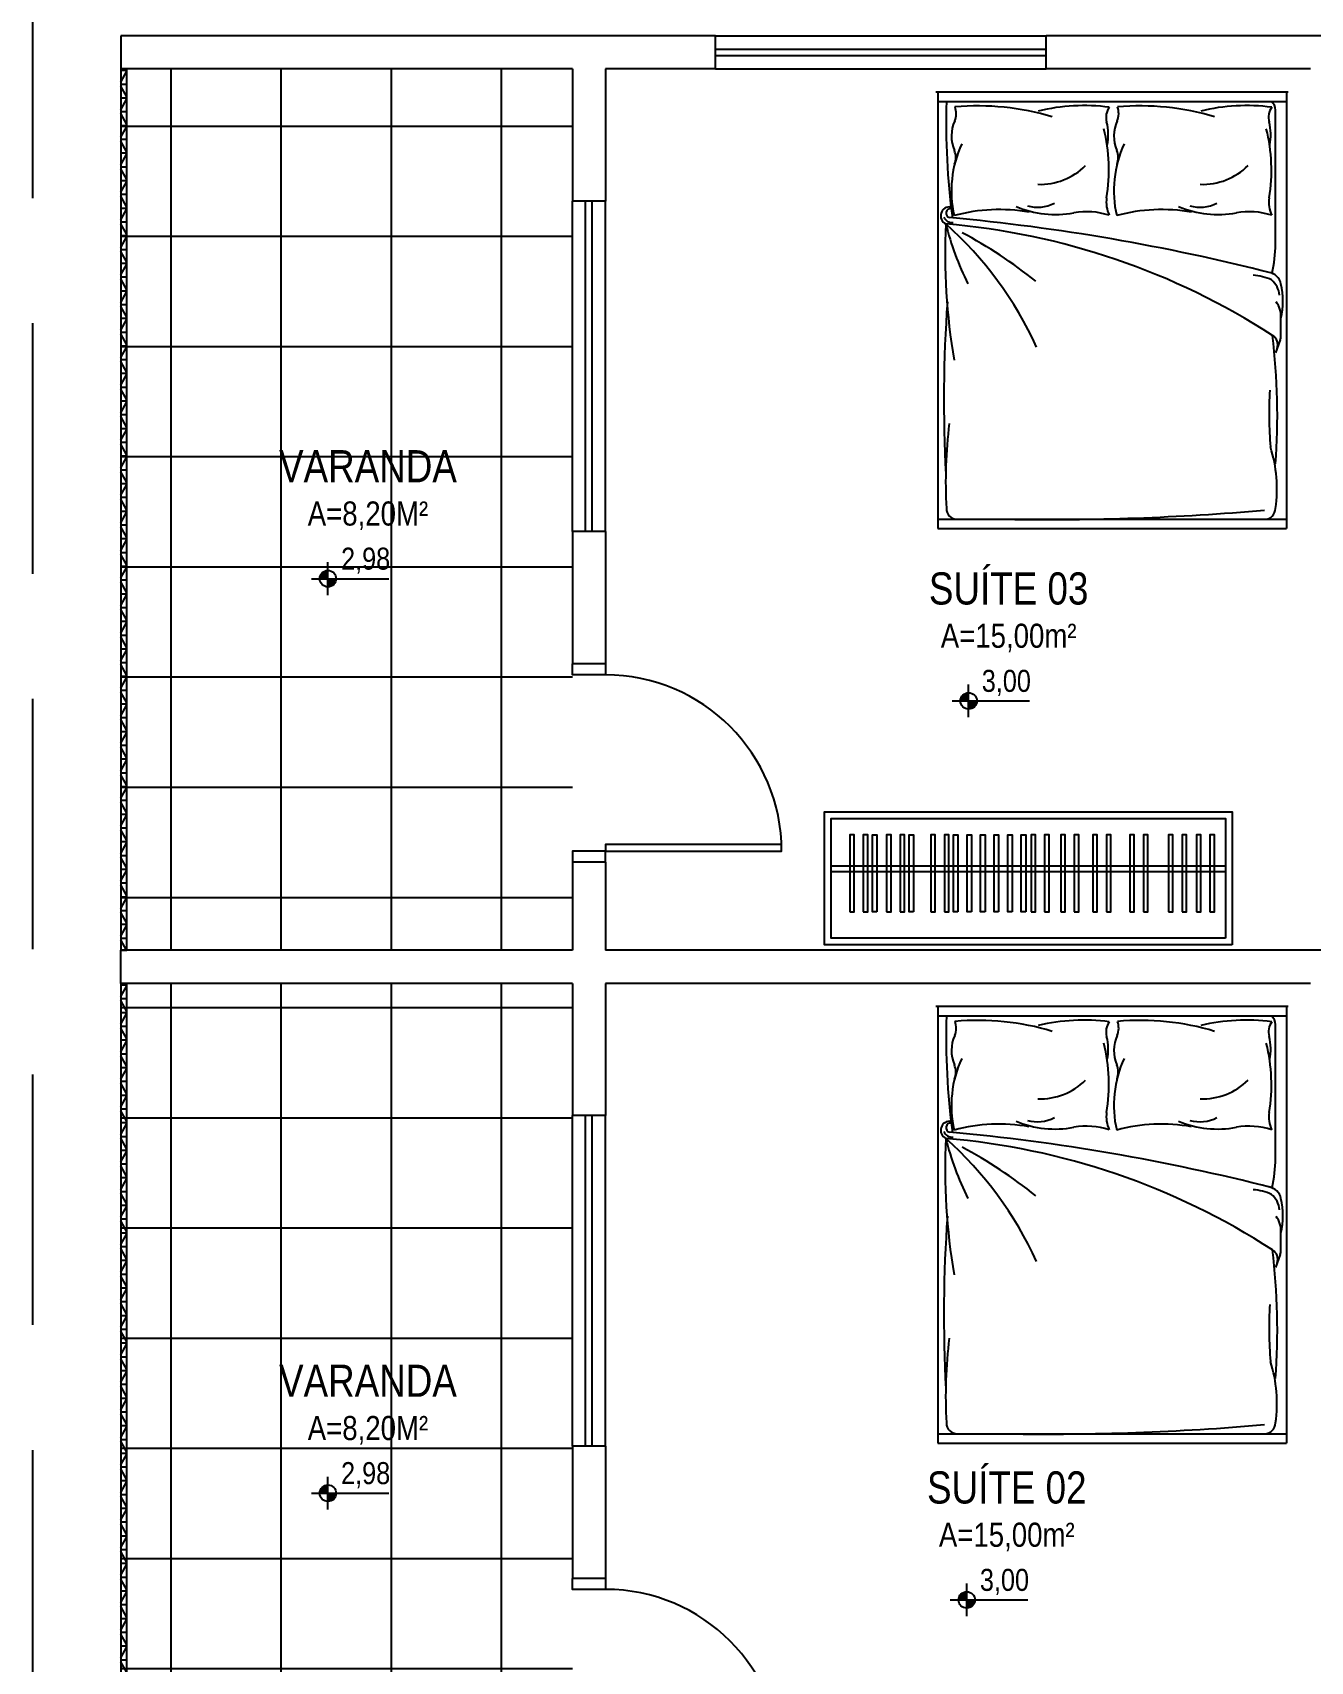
# Model space of a CAD drawing. Header units: millimetres. Extents: x 4156 to 4603, y 996 to 1078.
# Drawn here: x 4260.07 to 4266.45, y 1062.01 to 1070.14 of the extents above; entities that cross this region are included whole.
import ezdxf
from ezdxf.enums import TextEntityAlignment as Align

# ---------------------------------------------------------------- set-up
doc = ezdxf.new("R2010")
doc.units = ezdxf.units.MM
doc.header["$LTSCALE"] = 20
doc.linetypes.add('HIDDEN', pattern=[0.375, 0.25, -0.125])
doc.linetypes.add('HIDDEN2', pattern=[0.1875, 0.125, -0.0625])
for name, color, linetype in [('-HIDRO', 8, 'Continuous'), ('ARREDI_attrezzature', 175, 'Continuous'), ('COTA', 7, 'Continuous'), ('E-txt-g', 3, 'Continuous')]:
    doc.layers.add(name, color=color, linetype=linetype)
doc.layers.add('E-Txt-W', color=7, linetype='Continuous', lineweight=20)
doc.styles.add('F2', font='ARIALN.TTF')
doc.styles.add('REG60', font='romans.shx', dxfattribs={"width": 0.8, "height": 0.15})
doc.styles.add('REG80', font='romans.shx', dxfattribs={"width": 0.8, "height": 0.2})

# ---------------------------------------------------------------- blocks, each defined once
blk = doc.blocks.new('TXT-AMB75')
at = {"layer": 'E-txt-g', "style": 'REG80', "width": 0.8, "flags": 8}
blk.add_attdef('TXT', text='', height=0.2, dxfattribs=at).set_placement((0.005, 0.296), align=Align.CENTER)
at = {"layer": 'E-Txt-W', "style": 'REG60', "width": 0.8, "flags": 8}
blk.add_attdef('TXT', text='', height=0.15, dxfattribs=at).set_placement((0.005, 0.027), align=Align.CENTER)
blk = doc.blocks.new('NV')
at = {"color": 4, "linetype": 'ByBlock', "ltscale": 0.5}
for p, q in [((-1.414, -0.142), (-1.414, 0.107)), ((-1.539, -0.018), (-0.953, -0.018))]:
    blk.add_line(p, q, dxfattribs=at)
at = {"color": 4, "ltscale": 2.5}
blk.add_circle((-1.414, -0.018), 0.0622, dxfattribs=at)
at = {"color": 4}
for points in [[(-1.414, -0.018), (-1.458, 0.026), (-1.476, -0.018), (-1.472, 0.006)], [(-1.414, -0.018), (-1.414, 0.045), (-1.458, 0.026), (-1.438, 0.04)], [(-1.414, -0.018), (-1.352, -0.018), (-1.37, -0.062), (-1.357, -0.041)], [(-1.414, -0.018), (-1.37, -0.062), (-1.414, -0.08), (-1.39, -0.075)]]:
    blk.add_solid(points, dxfattribs=at)
at = {"layer": 'E-Txt-W', "color": 4, "ltscale": 2.5, "style": 'F2'}
blk.add_attdef('COTAPISO', (-1.306, 0.073), '', height=0.15, dxfattribs=at)
blk = doc.blocks.new('cama')
at = {"layer": 'ARREDI_attrezzature', "color": 8}
for p, q in [((0.8658, 1.0458), (-0.7169, 1.0458)), ((-0.7169, 1.0458), (-0.7169, -0.9357)), ((0.8658, 1.0458), (0.8658, -0.9357)), ((-0.7169, 1.0033), (0.8658, 1.0033)), ((0.8164, 0.3554), (0.8164, 0.9638)), ((0.8411, -0.0623), (0.8411, 0.0347)), ((0.8381, -0.0794), (0.8164, -0.1381)), ((-0.7169, -0.8932), (0.8658, -0.8932)), ((-0.7169, -0.9357), (0.8658, -0.9357))]:
    blk.add_line(p, q, dxfattribs=at)
for centre, radius, start, end in [((2.6377, 0.909), 3.3165, 178.37032, 187.53223), ((-0.7139, 0.9478), 0.0814, 335.78773, 21.71238), ((-0.533, -0.1796), 1.1623, 73.20165, 95.19902), ((-0.0531, 0.1009), 0.8832, 82.50994, 103.57317), ((0.1262, 0.9306), 0.0789, 144.37876, 195.19877), ((0.0234, 0.9478), 0.0814, 335.78773, 21.71238), ((0.2043, -0.1796), 1.1623, 73.20165, 95.19902), ((0.6843, 0.1009), 0.8832, 82.50994, 103.57317), ((0.8636, 0.9306), 0.0789, 144.37876, 195.19877), ((0.767, 0.9638), 0.0494, 360, 53.1301), ((-0.4874, 0.846), 0.167, 155.78773, 202.88083), ((-0.1606, 0.8526), 0.2183, 347.31196, 15.19877), ((0.25, 0.846), 0.167, 155.78773, 202.88083), ((0.5767, 0.8526), 0.2183, 347.31196, 15.19877), ((-0.6976, 0.6922), 0.7583, 350.37112, 14.25995), ((0.0398, 0.6922), 0.7583, 350.37112, 14.25995), ((-0.1504, 0.598), 0.5042, 155.11795, 192.98619), ((-0.7194, 0.748), 0.0848, 339.01609, 22.88083), ((0.5869, 0.598), 0.5042, 155.11795, 192.98619), ((0.0179, 0.748), 0.0848, 339.01609, 22.88083), ((-0.2514, 0.9178), 0.291, 267.82948, 315.00983), ((0.486, 0.9178), 0.291, 267.82948, 315.00983), ((-0.6623, 0.4839), 0.0409, 81.6091, 243.93818), ((-0.1846, 0.9358), 0.446, 246.68784, 281.12174), ((-0.2643, 0.6896), 0.1667, 254.14067, 297.6985), ((0.1752, 0.5442), 0.1269, 170.37112, 206.96494), ((0.5528, 0.9358), 0.446, 246.68784, 281.12174), ((0.473, 0.6896), 0.1667, 254.14067, 297.6985), ((0.9125, 0.5442), 0.1269, 170.37112, 206.96494), ((-0.6505, 0.4938), 0.0409, 202.60519, 274.49888), ((2.2792, 0.3177), 2.9624, 177.49407, 189.50941), ((-1.7845, -0.7988), 1.6648, 24.38327, 48.45325), ((-0.9479, -2.7638), 3.2221, 57.09539, 85.23633), ((0.6516, 0.784), 1.3739, 194.18939, 206.30958), ((-0.6586, 0.4964), 0.0206, 81.29147, 258.1256), ((-1.5235, -8.8752), 9.3909, 75.67156, 84.74188), ((-0.4381, -0.2522), 0.7645, 79.7638, 105.44974), ((-0.0423, 0.1583), 0.3445, 72.35976, 99.39259), ((0.2993, -0.2522), 0.7645, 79.7638, 105.44974), ((0.695, 0.1583), 0.3445, 72.35976, 99.39259), ((-1.5808, -1.4319), 2.0816, 51.03759, 62.08563), ((0.1886, 0.3639), 0.6279, 347.08904, 359.23129), ((0.7739, 0.1597), 0.0692, 12.88269, 78.38686), ((0.7005, -0.0173), 0.232, 65.03386, 86.464), ((0.7349, 0.1156), 0.1001, 4.6849, 50.59841), ((0.499, 0.0969), 0.3512, 346.92865, 12.88269), ((5.7695, -0.3535), 6.4581, 176.0268, 182.97615), ((0.7348, 0.0283), 0.1065, 356.60169, 37.7302), ((-2.1135, -0.4201), 2.9383, 355.67002, 7.06799), ((0.7774, -0.1012), 0.0494, 339.7541, 59.48722), ((0.7917, -0.0623), 0.0494, 339.7541, 360), ((0.7917, -0.0623), 0.0494, 339.7541, 360), ((2.6561, -0.4101), 1.869, 176.84129, 184.7569), ((1.4933, -0.7256), 2.174, 172.94813, 183.11738), ((0.2054, -0.7537), 0.6176, 351.61548, 17.78703), ((-0.628, -0.8438), 0.0494, 180, 270), ((-0.2247, 10.5395), 11.4341, 269.10868, 274.97619), ((0.767, -0.8438), 0.0494, 270, 360)]:
    blk.add_arc(centre, radius, start, end, dxfattribs=at)
at = {"layer": 'COTA', "color": 8, "linetype": 'Continuous'}
blk.add_line((0.8744, 1.0458), (-0.7256, 1.0458), dxfattribs=at)

msp = doc.modelspace()

# ---------------------------------------------------------------- hatches: boundary and pattern name
at = {"layer": '-HIDRO'}
h = msp.add_hatch(dxfattribs=at)
h.set_pattern_fill('ANSI37,_O', color=256, scale=4.4, angle=45)
h.set_pattern_definition([(90, (1903.4588, 654.41903), (-0.55, 3e-16), []), (180, (1903.4588, 654.41903), (-3e-16, -0.55), [])])
h.paths.add_polyline_path([(4262.7622, 1060.8249), (4260.5072, 1060.8249), (4260.5072, 1056.4249), (4262.7622, 1056.4249)])
h.paths.add_polyline_path([(4261.5829, 1058.2801, -1), (4261.5007, 1058.2801, -1)], flags=16)
h.paths.add_polyline_path([(4262.7622, 1065.3899), (4260.5072, 1065.3899), (4260.5072, 1060.9899), (4262.7622, 1060.9899)])
h.paths.add_polyline_path([(4262.7622, 1069.9549), (4260.5072, 1069.9549), (4260.5072, 1065.5549), (4262.7622, 1065.5549)])
h = msp.add_hatch(dxfattribs=at)
h.set_pattern_fill('NET3', color=256, scale=0.55, style=0)
h.set_pattern_definition([(0, (1767.23598, 709.49133), (0, 0.06875), []), (60, (1767.23598, 709.49133), (-0.0595392465, 0.034375), []), (120, (1767.23598, 709.49133), (-0.0595392465, -0.034375), [])])
h.paths.add_polyline_path([(4260.5072, 1065.5549), (4260.5385, 1065.5549), (4260.5385, 1069.9549), (4260.5072, 1069.9549)])
h = msp.add_hatch(dxfattribs=at)
h.set_pattern_fill('NET3', color=256, scale=0.55, style=0)
h.set_pattern_definition([(0, (1767.23598, 704.92633), (0, 0.06875), []), (60, (1767.23598, 704.92633), (-0.0595392465, 0.034375), []), (120, (1767.23598, 704.92633), (-0.0595392465, -0.034375), [])])
h.paths.add_polyline_path([(4260.5072, 1060.9899), (4260.5385, 1060.9899), (4260.5385, 1065.3899), (4260.5072, 1065.3899)])

# ---------------------------------------------------------------- linework, layer by layer
at = {"layer": '-HIDRO', "linetype": 'HIDDEN', "ltscale": 0.25}
msp.add_line((4260.0672, 1070.5599), (4260.0672, 1055.8199), dxfattribs=at)
at = {"layer": '-HIDRO', "linetype": 'Continuous'}
for p, q in [((4263.4772, 1070.1199), (4260.5072, 1070.1199)), ((4260.5072, 1070.1199), (4260.5072, 1069.9549)), ((4268.4272, 1070.1199), (4265.1272, 1070.1199)), ((4262.7622, 1069.9549), (4260.5072, 1069.9549)), ((4262.7622, 1069.9549), (4262.7622, 1069.2949)), ((4263.4772, 1069.9549), (4262.9272, 1069.9549)), ((4262.9272, 1069.9549), (4262.9272, 1069.2949)), ((4266.4472, 1069.9549), (4265.1272, 1069.9549)), ((4262.9272, 1069.2949), (4262.7622, 1069.2949)), ((4262.7622, 1067.6449), (4262.7622, 1066.9849)), ((4262.9272, 1067.6449), (4262.7622, 1067.6449)), ((4262.9272, 1067.6449), (4262.9272, 1066.9849)), ((4262.9272, 1066.9849), (4262.7622, 1066.9849)), ((4262.7622, 1065.9949), (4262.7622, 1065.5549)), ((4262.9272, 1065.9949), (4262.7622, 1065.9949)), ((4262.9272, 1065.9949), (4262.9272, 1065.5549)), ((4262.7622, 1065.5549), (4260.5072, 1065.5549)), ((4260.5072, 1065.3899), (4260.5072, 1065.5549)), ((4268.2622, 1065.5549), (4262.9272, 1065.5549)), ((4262.7622, 1065.3899), (4260.5072, 1065.3899)), ((4262.7622, 1065.3899), (4262.7622, 1064.7299)), ((4266.4472, 1065.3899), (4262.9272, 1065.3899)), ((4262.9272, 1065.3899), (4262.9272, 1064.7299)), ((4262.7622, 1063.0799), (4262.7622, 1062.4199)), ((4262.9272, 1063.0799), (4262.7622, 1063.0799)), ((4262.9272, 1063.0799), (4262.9272, 1062.4199)), ((4262.9272, 1062.4199), (4262.7622, 1062.4199))]:
    msp.add_line(p, q, dxfattribs=at)
at = {"layer": '-HIDRO'}
for p, q in [((4263.4772, 1069.9549), (4263.4772, 1070.1199)), ((4263.4772, 1070.1199), (4265.1272, 1070.1199)), ((4265.1272, 1069.9549), (4265.1272, 1070.1199)), ((4263.4772, 1069.9549), (4265.1272, 1069.9549)), ((4262.7622, 1067.6449), (4262.7622, 1069.2949)), ((4262.9272, 1067.6449), (4262.9272, 1069.2949)), ((4262.9272, 1064.7299), (4262.7622, 1064.7299)), ((4262.7622, 1063.0799), (4262.7622, 1064.7299)), ((4262.9272, 1063.0799), (4262.9272, 1064.7299))]:
    msp.add_line(p, q, dxfattribs=at)
at = {"layer": '-HIDRO', "linetype": 'HIDDEN'}
for p, q in [((4263.4772, 1070.0539), (4265.1272, 1070.0539)), ((4263.4772, 1070.0209), (4265.1272, 1070.0209)), ((4262.8282, 1067.6449), (4262.8282, 1069.2949)), ((4262.8612, 1067.6449), (4262.8612, 1069.2949)), ((4262.8282, 1063.0799), (4262.8282, 1064.7299)), ((4262.8612, 1063.0799), (4262.8612, 1064.7299))]:
    msp.add_line(p, q, dxfattribs=at)
at = {"layer": '-HIDRO', "ltscale": 0.5}
for p, q in [((4266.024, 1065.9742), (4264.0547, 1065.9742)), ((4266.024, 1065.9467), (4264.0547, 1065.9467))]:
    msp.add_line(p, q, dxfattribs=at)
at = {"layer": '-HIDRO'}
for points in [[(4260.5072, 1065.5549), (4260.5385, 1065.5549), (4260.5385, 1069.9549), (4260.5072, 1069.9549)], [(4266.057, 1065.5819), (4264.0217, 1065.5819), (4264.0217, 1066.2463), (4266.057, 1066.2463)], [(4266.024, 1065.6149), (4264.0547, 1065.6149), (4264.0547, 1066.2133), (4266.024, 1066.2133)], [(4262.9272, 1066.0499), (4263.8072, 1066.0499), (4263.8072, 1066.0829), (4262.9272, 1066.0829)], [(4260.5072, 1060.9899), (4260.5385, 1060.9899), (4260.5385, 1065.3899), (4260.5072, 1065.3899)]]:
    msp.add_lwpolyline(points, close=True, dxfattribs=at)
for points in [[(4262.9272, 1066.9849), (4262.9272, 1066.9299), (4262.7622, 1066.9299), (4262.7622, 1066.9849)], [(4262.9272, 1065.9949), (4262.9272, 1066.0499), (4262.7622, 1066.0499), (4262.7622, 1065.9949)], [(4262.9272, 1062.4199), (4262.9272, 1062.3649), (4262.7622, 1062.3649), (4262.7622, 1062.4199)]]:
    msp.add_lwpolyline(points, dxfattribs=at)
at = {"layer": '-HIDRO', "ltscale": 0.5}
for points in [[(4264.1472, 1065.7462), (4264.1692, 1065.7462), (4264.1692, 1066.1312), (4264.1472, 1066.1312)], [(4264.215, 1065.7462), (4264.237, 1065.7462), (4264.237, 1066.1312), (4264.215, 1066.1312)], [(4264.2821, 1065.7462), (4264.2601, 1065.7462), (4264.2601, 1066.1312), (4264.2821, 1066.1312)], [(4264.3314, 1065.7462), (4264.3534, 1065.7462), (4264.3534, 1066.1312), (4264.3314, 1066.1312)], [(4264.3991, 1065.7462), (4264.4211, 1065.7462), (4264.4211, 1066.1312), (4264.3991, 1066.1312)], [(4264.4662, 1065.7462), (4264.4442, 1065.7462), (4264.4442, 1066.1312), (4264.4662, 1066.1312)], [(4264.5524, 1065.7462), (4264.5744, 1065.7462), (4264.5744, 1066.1312), (4264.5524, 1066.1312)], [(4264.6201, 1065.7462), (4264.6421, 1065.7462), (4264.6421, 1066.1312), (4264.6201, 1066.1312)], [(4264.6872, 1065.7462), (4264.6652, 1065.7462), (4264.6652, 1066.1312), (4264.6872, 1066.1312)], [(4264.7549, 1065.7462), (4264.7329, 1065.7462), (4264.7329, 1066.1312), (4264.7549, 1066.1312)], [(4264.8226, 1065.7462), (4264.8006, 1065.7462), (4264.8006, 1066.1312), (4264.8226, 1066.1312)], [(4264.8904, 1065.7462), (4264.8684, 1065.7462), (4264.8684, 1066.1312), (4264.8904, 1066.1312)], [(4264.9581, 1065.7462), (4264.9361, 1065.7462), (4264.9361, 1066.1312), (4264.9581, 1066.1312)], [(4265.0258, 1065.7462), (4265.0038, 1065.7462), (4265.0038, 1066.1312), (4265.0258, 1066.1312)], [(4265.0526, 1065.7462), (4265.0746, 1065.7462), (4265.0746, 1066.1312), (4265.0526, 1066.1312)], [(4265.1203, 1065.7462), (4265.1423, 1065.7462), (4265.1423, 1066.1312), (4265.1203, 1066.1312)], [(4265.2007, 1065.7462), (4265.2227, 1065.7462), (4265.2227, 1066.1312), (4265.2007, 1066.1312)], [(4265.2684, 1065.7462), (4265.2904, 1065.7462), (4265.2904, 1066.1312), (4265.2684, 1066.1312)], [(4265.361, 1065.7462), (4265.383, 1065.7462), (4265.383, 1066.1312), (4265.361, 1066.1312)], [(4265.4287, 1065.7462), (4265.4507, 1065.7462), (4265.4507, 1066.1312), (4265.4287, 1066.1312)], [(4265.5458, 1065.7462), (4265.5678, 1065.7462), (4265.5678, 1066.1312), (4265.5458, 1066.1312)], [(4265.6135, 1065.7462), (4265.6355, 1065.7462), (4265.6355, 1066.1312), (4265.6135, 1066.1312)], [(4265.7386, 1065.7462), (4265.7606, 1065.7462), (4265.7606, 1066.1312), (4265.7386, 1066.1312)], [(4265.8064, 1065.7462), (4265.8284, 1065.7462), (4265.8284, 1066.1312), (4265.8064, 1066.1312)], [(4265.8779, 1065.7462), (4265.8999, 1065.7462), (4265.8999, 1066.1312), (4265.8779, 1066.1312)], [(4265.9456, 1065.7462), (4265.9676, 1065.7462), (4265.9676, 1066.1312), (4265.9456, 1066.1312)]]:
    msp.add_lwpolyline(points, close=True, dxfattribs=at)
at = {"layer": '-HIDRO'}
for centre in [(4262.9272, 1066.0499), (4262.9272, 1061.4849)]:
    msp.add_arc(centre, 0.88, 360, 90, dxfattribs=at)

# ---------------------------------------------------------------- block references
at = {"layer": '-HIDRO', "linetype": 'HIDDEN2', "xscale": 1.1, "yscale": 1.1, "zscale": 1.1}
for p in [(4265.3748, 1068.689), (4265.3748, 1064.124)]:
    msp.add_blockref('cama', p, dxfattribs=at)
at = {"layer": '-HIDRO'}
ref = msp.add_blockref('TXT-AMB75', (4261.7373, 1067.6535), dxfattribs=dict(at, xscale=0.8019000000000002, yscale=0.8019000000000002, zscale=0.8019000000000002))
ref.add_attrib('TXT', 'VARANDA', dxfattribs={"layer": 'E-txt-g', "color": 2, "height": 0.16038, "style": 'F2'}).set_placement((4261.7417, 1067.8912), align=Align.CENTER)
ref.add_attrib('TXT', 'A=8,20M²', dxfattribs={"layer": 'E-Txt-W', "height": 0.12029, "style": 'F2'}).set_placement((4261.7417, 1067.6752), align=Align.CENTER)
ref = msp.add_blockref('NV', (4262.4752, 1067.4218), dxfattribs=dict(at, xscale=0.66, yscale=0.66, zscale=0.66))
ref.add_attrib('COTAPISO', '2,98', (4261.6075, 1067.4551), dxfattribs={"layer": 'E-Txt-W', "color": 4, "ltscale": 2.5, "height": 0.11, "style": 'F2'})
ref = msp.add_blockref('TXT-AMB75', (4264.9363, 1067.0434), dxfattribs=dict(at, xscale=0.8019000000000002, yscale=0.8019000000000002, zscale=0.8019000000000002))
ref.add_attrib('TXT', 'SUÍTE 03', dxfattribs={"layer": 'E-txt-g', "color": 2, "height": 0.16038, "style": 'F2'}).set_placement((4264.9406, 1067.2811), align=Align.CENTER)
ref.add_attrib('TXT', 'A=15,00m²', dxfattribs={"layer": 'E-Txt-W', "height": 0.12029, "style": 'F2'}).set_placement((4264.9406, 1067.0651), align=Align.CENTER)
ref = msp.add_blockref('NV', (4265.6741, 1066.8117), dxfattribs=dict(at, xscale=0.66, yscale=0.66, zscale=0.66))
ref.add_attrib('COTAPISO', '3,00', (4264.8064, 1066.845), dxfattribs={"layer": 'E-Txt-W', "color": 4, "ltscale": 2.5, "height": 0.11, "style": 'F2'})
ref = msp.add_blockref('TXT-AMB75', (4261.7373, 1063.0885), dxfattribs=dict(at, xscale=0.8019000000000002, yscale=0.8019000000000002, zscale=0.8019000000000002))
ref.add_attrib('TXT', 'VARANDA', dxfattribs={"layer": 'E-txt-g', "color": 2, "height": 0.16038, "style": 'F2'}).set_placement((4261.7417, 1063.3262), align=Align.CENTER)
ref.add_attrib('TXT', 'A=8,20M²', dxfattribs={"layer": 'E-Txt-W', "height": 0.12029, "style": 'F2'}).set_placement((4261.7417, 1063.1102), align=Align.CENTER)
ref = msp.add_blockref('NV', (4262.4752, 1062.8568), dxfattribs=dict(at, xscale=0.66, yscale=0.66, zscale=0.66))
ref.add_attrib('COTAPISO', '2,98', (4261.6075, 1062.8901), dxfattribs={"layer": 'E-Txt-W', "color": 4, "ltscale": 2.5, "height": 0.11, "style": 'F2'})
ref = msp.add_blockref('TXT-AMB75', (4264.9268, 1062.5558), dxfattribs=dict(at, xscale=0.8019000000000002, yscale=0.8019000000000002, zscale=0.8019000000000002))
ref.add_attrib('TXT', 'SUÍTE 02', dxfattribs={"layer": 'E-txt-g', "color": 2, "height": 0.16038, "style": 'F2'}).set_placement((4264.9312, 1062.7935), align=Align.CENTER)
ref.add_attrib('TXT', 'A=15,00m²', dxfattribs={"layer": 'E-Txt-W', "height": 0.12029, "style": 'F2'}).set_placement((4264.9312, 1062.5775), align=Align.CENTER)
ref = msp.add_blockref('NV', (4265.6647, 1062.3241), dxfattribs=dict(at, xscale=0.66, yscale=0.66, zscale=0.66))
ref.add_attrib('COTAPISO', '3,00', (4264.797, 1062.3574), dxfattribs={"layer": 'E-Txt-W', "color": 4, "ltscale": 2.5, "height": 0.11, "style": 'F2'})

doc.saveas('drawing.dxf')
